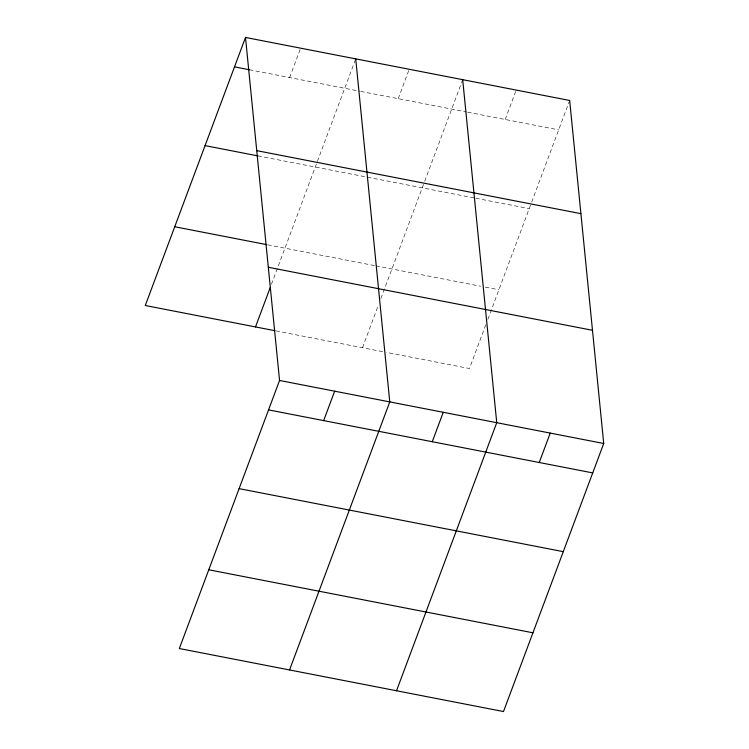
<?xml version="1.0" encoding="UTF-8"?>
<svg xmlns="http://www.w3.org/2000/svg" width="749" height="749" viewBox="0 0 749 749"><rect width="100%" height="100%" fill="white"/><g stroke="black" fill="none" stroke-linecap="round" stroke-linejoin="round"><path stroke-width="0.56" stroke-dasharray="3.75 2.81" d="M289.61 77.578L300.611 48.161M271.447 284.274L355.719 58.871M398.206 98.69L409.207 69.273M362.469 347.733L378.423 305.068M380.876 298.505L424.299 182.372M424.711 181.277L462.283 80.761M505.182 119.484L516.183 90.067M485.801 324.776L469.445 368.527L386.372 352.376M487.852 319.308L531.275 203.166M531.687 202.071L569.259 101.555M249.426 69.76L359.52 91.163M360.653 91.387L466.496 111.957M467.629 112.181L558.67 129.877M257.871 155.886L474.604 198.017M475.737 198.232L529.225 208.634M267.721 244.829L374.846 265.661M375.979 265.876L480.68 286.23M485.24 287.12L498.89 289.769M275.978 330.918L385.229 352.152"/><path stroke-width="1.12" d="M245.503 37.45L279.555 380.473L179.329 648.531L503.497 711.55L603.722 443.492L569.671 100.469L245.503 37.45L145.278 305.508L274.846 330.693M255.493 326.929L270.22 287.56M323.662 420.601L334.663 391.184M289.545 669.962L389.77 401.904L355.719 58.871M432.257 441.713L443.258 412.296M396.521 690.756L496.746 422.698L462.695 79.675M539.233 462.507L550.234 433.091M234.503 66.867L249.426 69.76M256.738 150.652L580.906 213.662M205.057 145.615L257.871 155.886M174.723 226.75L266.569 244.614M268.32 267.281L592.487 330.29M279.555 380.473L603.722 443.492M268.554 409.89L592.721 472.909M239.109 488.638L563.276 551.657M208.774 569.783L532.942 632.793"/></g></svg>
